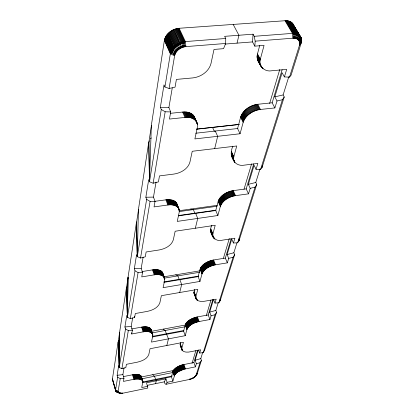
<?xml version="1.0" encoding="UTF-8"?>
<svg xmlns="http://www.w3.org/2000/svg" width="414" height="414" viewBox="0 0 414 414"><rect width="100%" height="100%" fill="white"/><g stroke="black" fill="none" stroke-linecap="round" stroke-linejoin="round"><path stroke-width="0.62" d="M284.397 76.906L286.7 69.397L271.625 70.768C265.001 72.196 257.751 66.08 260.323 59.171L264.065 45.411L254.827 46.156L255.184 41.162L292.889 38.202C297.04 37.343 301.159 41.457 299.384 45.571L289.484 77.175L284.397 76.906L282.094 72.766L274.803 96.855L277.007 100.985L274.875 107.93L260.437 109.456C253.089 110.403 245.554 115.061 243.168 122.353L240.068 133.753L194.885 138.918L197.349 127.393C199.124 120.386 190.906 116.168 184.944 117.431L169.455 119.066L170.708 111.925L168.881 107.578L172.276 87.866M118.673 340.624L118.099 342.042L112.442 378.919L112.81 380.342M218.292 302.562L215.829 310.448L216.543 312.28L204.464 350.694L203.202 352.676L199.651 353.054L200.661 349.768L190.383 351.781C187.49 352.49 181.203 352.593 181.834 348.184L183.428 342.321L150.044 348.723L148.792 354.591C147.037 359.223 141.645 361.137 137.205 362.203L126.41 364.315L125.835 367.606L121.902 368.708L119.232 367.451L119.527 332.82L126.311 288.517L126.963 286.824M165.952 378.826L164.311 381.843L164.881 383.587L166.024 384.285L167.101 382.329L165.952 378.826L146.54 382.795L147.834 388.042L123.574 393.052C120.872 393.631 115.93 393.228 115.573 389.921L117.654 377.133L117.126 375.307L118.694 365.603L119.232 367.451L119.548 332.587M260.882 66.188C258.657 62.607 256.012 58.302 257.482 53.903L259.713 45.524M288.765 76.818L283.109 94.935L284.221 96.99L262.119 167.292L260.629 169.31L256.033 169.326L257.844 163.421L244.343 165.134C239.225 166.459 231.814 162.831 233.838 156.699L236.751 145.982L192.241 151.276L189.928 162.102C187.987 169.057 180.649 173.093 173.901 174.066L159.483 175.898L158.422 181.922L153.144 183.205L149.49 181.772L161.269 109.487L160.373 107.309L164.001 84.823L164.932 87.012L169.098 88.487L175.06 87.147L176.416 79.405L192.65 77.93C200.764 77.102 208.977 71.591 211.021 63.399L214.007 49.437L223.544 48.671L225.677 43.475L225.733 38.486L224.626 36.339L253.057 34.186L254.217 36.308L292.486 33.379C298.028 32.245 303.493 37.772 301.118 43.253L291.058 75.25L289.484 77.175M259.997 168.969L255.78 182.486L256.721 184.473L239.023 240.762L237.61 242.801L233.429 242.992L234.888 238.231L222.66 240.125C214.152 242.914 207.931 232.347 211.823 225.216M163.028 274.632C162.852 269.623 156.28 269.152 152.518 269.876L141.94 271.594M213.096 237.175L212.786 234.257L215.213 225.273L175.153 231.235L173.306 239.872C171.443 245.875 164.855 248.933 159.095 249.973L146.126 251.981L145.283 256.809L140.543 258.031L137.288 256.649L136.599 254.615L134.322 268.753L134.99 270.766L127.403 317.31L130.338 318.63L134.633 317.471L135.326 313.522L147.105 311.431C152.124 310.36 158.07 307.975 159.871 302.727L161.382 295.679L197.799 289.396L195.889 296.424C194.859 301.345 201.634 302.044 205.018 301.154L216.191 299.172L214.985 303.095L218.825 302.784L220.16 300.766L234.645 254.688L233.838 252.773L236.865 243.075M118.099 342.042L119.232 367.451L125.514 328.897L124.924 326.977L126.798 315.37L127.403 317.31L128.029 277.406L136.284 223.529L136.848 221.816M126.311 288.517L127.403 317.31L128.061 277.126M233.429 242.992L231.768 239.111L227.1 254.538L228.704 258.383L227.333 262.859L215.528 264.794C210.146 265.86 204.066 268.588 201.97 274.037L199.962 281.422L163.09 287.673L164.679 280.257C165.445 274.824 158.112 273.954 154.241 274.855L141.754 276.899L142.551 272.376L141.19 268.355L143.13 257.115M166.024 384.285L189.524 379.436L192.303 378.536L191.682 378.282M119.496 393.057L118.456 392.472L118.078 391.458L120.215 378.727L117.654 377.133M149.309 140.832L148.642 142.965L138.431 209.541L137.288 256.649L146.628 199.346L145.857 197.24L148.698 179.645L149.49 181.772L151.343 125.375L164.374 40.448C165.641 33.586 172.441 28.804 179.143 28.276L285.013 20.731C288.418 20.384 292.413 21.838 293.64 25.29M294.608 38.217L294.778 33.41L287.28 20.778M234.117 161.305C230.634 156.828 230.474 151.172 232.885 146.189M292.17 22.987L299.695 35.583L299.643 36.96L300.554 38.388L301.118 40.955L300.937 42.854L299.586 44.79M181.917 349.954L180.199 344.971L180.571 342.481M194.57 376.745L195.041 376.393L194.642 377.144L192.303 378.536M122.704 393.202L120.577 393.264L116.557 391.851M173.404 29.761L179.562 43.097L179.474 44.536C175.909 46.327 172.778 49.37 171.634 53.277L170.34 53.815L164.932 87.012M194.751 294.877L193.964 292.657L194.735 289.334M254.827 46.156L252.524 41.912L253.057 34.186M147.643 386.334L141.743 387.551L142.871 381.429L141.986 380.047L139.673 379.1L134.855 379.12L123.413 381.408L123.962 378.287L122.886 374.639L124.081 367.699M131.367 332.784L131.735 333.979L143.12 331.873C146.406 331.159 153.149 331.122 152.776 335.94L151.462 342.083L185.229 335.687L186.895 329.554C188.882 324.757 194.394 322.584 199.134 321.512L209.945 319.515L211.083 315.804L209.681 312.13L213.536 299.379L214.985 303.095M295.41 38.347L295.844 33.581L288.335 20.954M138.431 209.541L138.478 211.228M151.343 125.375L151.296 127.103M262.352 165.372L262.119 167.292L262.362 165.367M174.656 29.254L180.83 42.58L180.649 44.003L179.474 44.536L178.331 43.708L172.193 30.367M296.16 38.549L296.843 33.855L289.334 21.238M119.522 333.053L118.295 341.343L119.232 367.451M128.019 277.685L126.539 287.678L127.403 317.31M138.379 210.571L136.548 222.509L137.288 256.649L136.284 223.529M151.265 126.679L148.962 141.686L149.49 181.772L148.642 142.965M141.474 377.915C141.526 373.635 135.388 374.209 132.506 374.779L123.31 376.621M121.902 368.708L128.314 330.626L125.514 328.897M130.338 318.63L138.079 272.645L134.99 270.766M140.543 258.031L150.08 201.406L146.628 199.346M153.144 183.205L165.176 111.764L161.269 109.487M169.098 88.487L174.61 55.755C175.665 50.58 180.835 47.046 185.902 46.601L225.677 43.475M192.826 378.287L192.924 377.723M131.735 333.979L132.392 330.253L131.191 326.418L132.666 317.864M256.033 169.326L254.103 165.289L248.343 184.333L250.201 188.334L248.509 193.845L235.519 195.641C229.299 196.671 222.551 200.185 220.331 206.441L217.867 215.513L177.254 221.402L179.205 212.268C180.447 206.12 172.586 203.905 167.867 204.997L154.039 206.912L155.022 201.302L153.465 197.1L156.052 182.067M179.143 28.276L185.379 41.576L185.902 46.601L184.716 45.468C179.893 46.29 175.215 49.582 173.74 54.384L174.61 55.755L170.34 53.815C171.712 46.896 178.615 42.156 185.379 41.576L225.733 38.486M175.929 28.84L182.124 42.161L181.849 43.563L180.649 44.003L179.562 43.097M296.854 38.828L297.769 34.233L290.25 21.621M292.486 23.324L301.154 37.871L300.854 39.195L301.413 38.761L300.761 37.664M155.607 383.633L156.28 380.802L154.443 376.254L152.761 374.675M237.041 43.128L238.925 35.257L233.17 24.426M166.842 345.504L168.451 338.864L165.129 330.491L163.219 329.13M179.717 292.517L181.658 284.527L179.878 279.688L179.148 279.336L177.88 275.884L175.681 274.849M195.341 228.228L197.721 218.437L195.677 213.376L194.818 213.194L193.364 209.593L190.782 209.07M214.69 148.605L217.676 136.309L215.28 131.067L214.25 131.145L212.553 127.419L209.463 127.693M297.485 39.18L298.613 34.704L291.089 22.102M177.218 28.535L183.428 41.845L183.071 43.222L181.849 43.563L180.83 42.58M167.101 382.329L172.881 381.139L171.432 376.776L173.124 370.809L175.893 367.88L178.724 366.219L182 364.962L193.871 362.488L197.566 350.228M185.229 335.687L183.604 331.112L185.244 324.954C187.2 320.151 192.696 317.962 197.426 316.912L208.206 314.94L212.868 299.467M199.962 281.422L198.125 276.63L200.097 269.214C202.156 263.77 208.216 261.027 213.588 259.982L225.351 258.072L231.121 238.925M217.867 215.513L215.746 210.509L218.168 201.416C220.346 195.16 227.069 191.635 233.273 190.621L246.211 188.862L253.751 163.861M282.125 69.728L272.158 102.791L257.782 104.276C250.46 105.197 242.961 109.876 240.622 117.152L237.584 128.568L240.068 133.753M172.881 381.139L174.594 375.203L176.09 373.335L178.129 371.777L183.997 369.216L195.418 366.856L196.376 363.735L195.129 360.227L198.192 350.104M301.413 38.761L301.04 40.054L301.558 39.697L301.118 40.955L301.578 40.681L299.7 44.019M193.328 378.018L194.445 377.294M192.013 363.456L195.848 350.617M206.317 315.54L210.902 300.181M223.42 258.248L229.278 238.635M244.012 189.265L251.593 163.882M269.623 103.479L279.766 69.5M298.049 39.599L299.358 35.268L291.834 22.672M194.642 377.144L195.718 376.047L197.4 373.169L201.421 360.371L200.79 358.627L202.684 352.568M201.421 360.371L200.065 362.69L195.827 375.891M203.202 352.676L215.094 314.707L216.543 312.28M218.825 302.784L233.092 257.229L234.645 254.688M237.61 242.801L255.05 187.128L256.721 184.473M260.629 169.31L282.42 99.727L284.221 96.99M293.335 38.176L293.738 36.965C298.22 36.458 301.997 41.638 299.384 45.571L301.118 43.253L300.937 42.854L301.48 41.695L301.081 41.892L301.542 41.183M298.535 40.086L300.01 35.92M118.073 391.603L115.573 389.921L118.093 391.313L117.441 391.277L118.259 392.534L119.693 393.114L119.615 392.736L120.019 392.917M189.803 379.374L190.647 379.152M189.726 378.913L189.524 379.436L190.512 378.939M193.799 377.739L194.404 377.097L194.238 377.444M298.944 40.624L300.548 36.644M286.731 20.726L294.219 33.358L293.681 34.548L292.486 33.379L285.013 20.731M299.27 41.224L300.983 37.446L292.77 23.681M299.513 41.866L301.299 38.305L299.995 36.121M287.818 20.85L295.317 33.482L294.732 34.61L293.681 34.548L285.593 20.7M299.493 45.178L300.036 44.143L299.653 44.401L300.191 42.497L299.705 42.906L300.124 41.721L299.601 42.202L299.959 40.976L299.405 41.54L299.7 40.277L299.12 40.919L299.348 39.63L298.753 40.349L298.903 39.04L298.303 39.832L298.375 38.518L297.775 39.382L297.769 38.062L297.18 38.999L297.086 37.679L296.517 38.683L296.331 37.379L295.793 38.44L295.518 37.156L295.016 38.274L294.649 37.017L294.194 38.186L293.738 36.965L292.889 38.202L292.486 33.379M299.664 42.554L301.501 39.221M197.328 373.366L195.599 376.207M195.01 376.833L197.24 373.568M195.693 375.633L196.867 374.189L195.33 376.517M196.867 374.189L196.712 374.458L197.4 373.169L195.718 376.047L195.879 375.752L194.844 376.766M288.843 21.083L296.352 33.705L295.736 34.771L294.732 34.61L294.219 33.358M196.345 374.815L196.091 375.239L196.712 374.396M299.726 43.273L301.583 40.184M195.998 375.586L196.308 375.079L196.065 375.436M289.8 21.419L297.319 34.031L296.672 35.03L295.736 34.771L295.317 33.482M301.387 42.207L300.937 42.854L301.268 42.73M290.68 21.849L298.204 34.46L297.542 35.381L296.672 35.03L296.352 33.705M192.034 378.65L193.928 377.413M117.99 392.389L118.466 392.586L117.203 392.161L119.615 392.736M193.416 377.718L192.872 378.003M185.379 41.576L184.292 42.978L183.071 43.222L182.124 42.161M291.477 22.377L298.996 34.978L298.328 35.827L297.542 35.381L297.319 34.031M150.629 138.737L151.322 137.94M299.695 35.583L299.032 36.354L299.643 36.96L300.295 36.272L300.15 37.638L300.781 37.037L300.554 38.388L301.154 37.871M192.308 378.272L191.035 378.52M196.376 363.735L200.065 362.69M195.129 360.227L200.79 358.627M209.681 312.13L215.829 310.448M211.083 315.804L215.094 314.707M227.1 254.538L233.838 252.773M228.704 258.383L233.092 257.229M250.201 188.334L255.05 187.128M248.343 184.333L255.78 182.486M277.007 100.985L282.42 99.727M274.803 96.855L283.109 94.935M142.887 382.603L171.432 376.776M147.467 385.305L164.311 381.843M141.893 378.8L172.534 372.59M142.866 381.962L172.322 375.959M141.536 376.942L173.616 370.468M152.29 336.401L183.847 330.491M152.456 336.949L183.604 331.112M151.276 331.34L185.41 325.016M151.834 332.965L184.572 326.879M131.512 328.975L141.598 327.127C144.812 326.615 150.059 326.232 151.281 330.108M163.892 278.208L199.574 272.283M163.846 281.898L198.648 276.071M163.928 282.358L198.125 276.63M163.69 276.831L199.739 270.87M178.393 215.539L215.901 210.183M178.475 215.839L215.746 210.509M178.739 210.767L217.324 205.323M179.303 211.58L216.936 206.26M154.613 201.339L167.178 199.672L172.441 200.19L174.703 201.23L176.317 202.725L179.091 209.334M120.215 378.727L123.962 378.287M117.126 375.307L122.886 374.639M195.724 133.225L237.967 128.485M196.681 129.106L238.997 124.423M196.629 129.178L239.395 124.448M170.413 113.317L182.621 112.054C187.532 111.366 194.021 113.312 195.072 118.823M128.314 330.626L132.392 330.253M124.924 326.977L131.191 326.418M225.123 44.065L252.524 41.912M138.079 272.645L142.551 272.376M134.322 268.753L141.19 268.355M150.08 201.406L155.022 201.302M145.857 197.24L153.465 197.1M165.176 111.764L170.708 111.925M160.373 107.309L168.881 107.578M164.762 38.802L170.749 52.174L171.976 52.252L165.176 37.71M117.695 392.306L118.456 392.472L115.729 391.007L112.437 379.498M171.173 51.082L172.436 51.232L165.709 36.634M118.28 392.446L118.58 392.493M171.722 50.006L173 50.234L166.356 35.583M112.422 379.115L115.822 391.168L118.466 392.586M172.384 48.95L173.673 49.261L167.106 34.569M112.442 378.919L116.065 391.463L118.363 392.363M118.078 391.458L117.441 391.277L118.156 392.001L117.586 391.846L118.207 392.125M120.821 393.284L120.417 393.103L121.866 393.284M173.15 47.931L174.444 48.324L167.96 33.596M118.942 392.777L120.117 393.207L119.9 393.052M174.02 46.958L175.303 47.439L174.982 46.042L168.907 32.685M116.976 392.068L117.514 392.281L116.065 391.463M118.595 392.71L119.139 392.922M117.452 392.249L117.964 392.451M118.828 392.762L117.98 392.332M119.423 392.969L119.9 393.165M118.57 392.575L116.21 391.603L115.17 387.949M119.02 392.679L120.345 393.238M115.93 391.318L116.541 391.582L115.822 391.168M174.982 46.042L176.25 46.611L176.033 45.188L169.931 31.837M118.114 391.872L115.599 390.666M120.971 393.119L121.328 393.3M115.547 390.304L116.179 390.63L116.35 391.287L115.651 390.842L116.225 390.966L115.547 390.112M174.791 54.938L170.584 52.723L164.601 39.351M176.033 45.188L177.264 45.84L177.151 44.407L171.034 31.06M175.07 54.12L170.946 51.626L164.953 38.259M177.151 44.407L178.346 45.147L178.331 43.708M175.438 53.308L171.432 50.539L165.429 37.172M122.151 393.052L122.42 393.238M175.893 52.511L172.038 49.473L166.019 36.106M176.436 51.734L172.752 48.438L166.718 35.071M174.687 55.347L173.74 54.384L174.92 54.529L174.04 53.494L175.241 53.711L174.439 52.614L175.655 52.904L174.931 51.75L176.157 52.117L175.515 50.912L176.737 51.357L176.183 50.099L177.389 50.627L176.928 49.333L178.113 49.944L177.746 48.614L178.895 49.302L178.631 47.952L179.738 48.723L179.562 47.351L180.623 48.2L180.545 46.818L181.544 47.739L181.56 46.363L182.491 47.351L182.6 45.98L183.464 47.041L183.656 45.685L184.442 46.803L184.716 45.468L185.415 46.647M177.052 50.989L173.575 47.439L167.52 34.077M259.387 62.721L258.062 60.93M177.741 50.28L174.491 46.492L168.42 33.136M170.749 52.174L171.634 53.277L170.444 53.271L164.472 39.899M211.657 233.149L210.923 231.907M180.747 346.083L180.261 345.214M183.428 41.845L184.292 42.978L184.732 41.638L178.506 28.333M178.496 49.618L175.5 45.607L169.409 32.251M232.456 157.304L231.747 156.176M179.309 49.007L176.581 44.79L170.475 31.438M299.457 35.48L300.109 36.572M286.167 20.7L293.65 33.337L293.769 38.171M180.173 48.454L177.735 44.044L171.608 30.703M257.482 53.903L260.323 59.171M257.327 54.55L260.168 59.813M257.208 55.186L260.049 60.449M257.13 55.818L259.966 61.081M257.089 56.439L259.92 61.702M257.078 57.049L259.914 62.312M257.115 57.649L259.94 62.912M262.486 67.668L263.05 68.719M257.182 58.234L260.008 63.497M262.046 67.311L262.611 68.357M257.285 58.809L260.111 64.072M261.074 65.873L262.202 67.974M257.425 59.368L261.824 67.56M257.601 59.906L261.477 67.125M272.158 102.791L274.875 107.93M257.782 104.276L260.437 109.456M257.089 104.364L259.744 109.544M256.39 104.473L259.04 109.658M255.686 104.613L258.331 109.798M254.977 104.783L257.622 109.969M254.268 104.975L256.908 110.165M253.565 105.197L256.199 110.388M252.856 105.441L255.49 110.631M252.157 105.715L254.786 110.905M251.458 106.01L254.082 111.2M250.77 106.326L253.394 111.521M250.092 106.667L252.711 111.863M249.425 107.029L252.038 112.225M248.773 107.412L251.381 112.613M248.131 107.816L250.734 113.017M247.505 108.24L250.108 113.441M246.899 108.68L249.497 113.881M246.314 109.141L248.907 114.342M245.745 109.612L248.333 114.813M245.202 110.098L247.784 115.304M244.679 110.6L247.261 115.806M244.182 111.112L246.76 116.318M243.711 111.635L246.283 116.841M243.266 112.168L245.838 117.374M119.806 334.108L119.537 333.275M242.847 112.712L245.414 117.912M242.459 113.255L245.026 118.461M242.102 113.809L244.664 119.009M241.776 114.362L244.332 119.568M241.481 114.921L244.032 120.122M241.217 115.48L243.768 120.681M240.984 116.039L243.535 121.24M240.788 116.598L243.334 121.799M240.622 117.152L243.168 122.353M177.86 28.421L184.08 41.731L184.929 46.715M181.078 47.962L172.793 30.051M176.571 28.675L182.776 41.99L183.951 46.911M175.288 29.032L181.472 42.357L182.978 47.186M231.457 151.555L233.838 156.699M231.338 152.057L233.719 157.201M231.25 152.554L233.631 157.693M174.025 29.497L182.015 47.538M231.198 153.045L233.574 158.184M231.178 153.527L233.553 158.66M231.193 153.998L233.568 159.131M233.015 158.215L234.857 162.2M231.24 154.458L233.61 159.592M231.317 154.908L234.826 162.428M231.431 155.343L234.557 162.071M246.211 188.862L248.509 193.845M233.273 190.621L235.519 195.641M232.647 190.719L234.898 195.739M232.021 190.838L234.267 195.858M164.374 40.448L170.34 53.815M231.39 190.973L233.631 195.998M230.758 191.133L232.994 196.158M230.122 191.315L232.357 196.339M229.491 191.516L231.726 196.546M228.864 191.739L231.095 196.769M228.238 191.982L230.463 197.007M194.156 116.396L197.167 123.139M193.871 115.956L197.312 123.636M227.617 192.241L229.842 197.271M195.304 119.351L197.426 124.148M193.55 115.537L195.91 120.872M195.149 119.341L195.853 120.94M196.795 123.072L197.499 124.666M193.198 115.133L195.558 120.474M192.821 114.75L195.175 120.096M227.007 192.515L229.232 197.55M192.406 114.393L194.761 119.734M191.961 114.052L194.321 119.398M226.406 192.81L228.626 197.845M191.491 113.736L193.845 119.082M190.994 113.441L193.348 118.792M225.816 193.126L228.031 198.156M190.466 113.177L192.821 118.528M189.917 112.934L192.267 118.285M225.237 193.452L227.446 198.487M189.343 112.717L191.692 118.073M224.673 193.793L226.877 198.829M188.743 112.525L191.092 117.881M224.119 194.15L226.323 199.186M188.127 112.36L190.476 117.721M223.586 194.523L225.79 199.558M187.49 112.225L189.835 117.586M223.068 194.901L225.268 199.936M186.833 112.111L189.177 117.478M222.572 195.299L224.766 200.335M186.165 112.034L188.505 117.4M222.095 195.703L224.29 200.738M185.477 111.982L187.816 117.348M221.64 196.117L223.829 201.152M184.779 111.956L187.112 117.328M221.205 196.536L223.389 201.571M184.07 111.961L186.398 117.333M220.791 196.966L222.98 202.001M220.408 197.4L222.592 202.436M183.35 111.992L185.679 117.369M220.046 197.84L222.225 202.876M182.621 112.054L184.944 117.431M219.715 198.285L221.888 203.321M219.404 198.73L221.583 203.766M219.125 199.181L221.299 204.216M218.877 199.631L221.045 204.661M218.654 200.081L220.822 205.111M218.463 200.526L220.626 205.556M218.302 200.971L220.46 206.001M218.168 201.416L220.331 206.441M225.351 258.072L227.333 262.859M210.84 228.906L212.884 233.858M214.4 237.983L214.85 239.08M210.747 229.309L212.786 234.257M214.069 237.76L214.519 238.857M210.685 229.703L212.724 234.655M210.648 230.096L212.687 235.043M212.812 235.618L213.94 238.355M210.648 230.479L212.682 235.421M210.669 230.852L213.686 238.081M210.726 231.214L213.464 237.796M210.809 231.566L212.843 236.508M213.588 259.982L215.528 264.794M213.019 260.08L214.959 264.898M212.449 260.199L214.39 265.017M211.88 260.334L213.815 265.151M211.306 260.484L213.241 265.307M210.731 260.654L212.667 265.477M210.162 260.841L212.092 265.664M209.593 261.043L211.523 265.866M209.029 261.26L210.954 266.083M208.475 261.493L210.395 266.316M207.926 261.736L209.846 266.564M207.383 261.995L209.303 266.823M206.85 262.269L208.77 267.097M206.332 262.554L208.247 267.382M205.825 262.849L207.735 267.677M205.334 263.154L207.243 267.987M204.858 263.475L206.762 268.303M204.397 263.801L206.301 268.629M203.952 264.137L205.851 268.965M203.528 264.479L205.427 269.307M203.124 264.825L205.018 269.659M202.741 265.183L204.635 270.011M202.379 265.54L204.268 270.373M202.037 265.907L203.926 270.735M201.721 266.274L203.605 271.103M176.555 203.072L179.2 209.727M201.427 266.642L203.31 271.47M176.317 202.725L179.283 210.136M177.327 205.406L179.329 210.545M176.053 202.394L178.067 207.549M201.157 267.014L203.041 271.843M175.759 202.079L177.772 207.233M175.432 201.778L177.446 206.938M200.914 267.387L202.798 272.21M175.081 201.494L177.094 206.653M200.697 267.754L202.575 272.583M174.703 201.23L176.716 206.395M200.505 268.127L202.384 272.95M174.299 200.981L176.307 206.146M200.345 268.495L202.218 273.318M173.87 200.754L175.878 205.924M200.205 268.857L202.079 273.68M173.414 200.547L175.422 205.717M200.097 269.214L201.97 274.037M172.938 200.355L174.946 205.53M172.441 200.19L174.444 205.365M171.919 200.045L173.927 205.22M171.38 199.921L173.383 205.096M170.822 199.817L172.824 204.997M170.252 199.734L172.25 204.92M169.662 199.677L171.655 204.863M169.057 199.641L171.049 204.826M168.441 199.631L170.433 204.816M167.815 199.641L169.802 204.826M167.178 199.672L169.166 204.863M166.531 199.724L168.519 204.92M165.885 199.802L167.867 204.997M191.206 378.97L191.76 378.763M208.206 314.94L209.945 319.515M197.08 299.239L197.519 300.414M194.109 291.689L195.889 296.424M194.037 292.015L195.812 296.755M196.531 298.856L196.976 300.031M193.985 292.341L195.765 297.076M195.853 297.459L196.738 299.819M193.964 292.657L196.526 299.596M193.969 292.967L196.334 299.358M194.006 293.267L196.174 299.11M176.938 203.807L177.275 204.992M197.426 316.912L199.134 321.512M196.909 317.01L198.611 321.616M196.386 317.129L198.089 321.735M195.863 317.259L197.566 321.864M195.341 317.403L197.038 322.014M194.818 317.564L196.515 322.175M194.295 317.735L195.993 322.346M193.778 317.921L195.475 322.532M193.266 318.118L194.958 322.729M192.758 318.325L194.451 322.941M192.262 318.547L193.949 323.158M191.77 318.78L193.457 323.391M191.289 319.023L192.971 323.634M190.818 319.272L192.5 323.888M190.357 319.53L192.039 324.146M189.912 319.799L191.589 324.416M189.483 320.079L191.159 324.69M189.069 320.358L190.74 324.974M188.665 320.648L190.337 325.264M188.287 320.943L189.954 325.559M198.585 350.099L199.651 353.054M187.92 321.248L189.586 325.859M187.578 321.549L189.239 326.165M187.252 321.859L188.913 326.47M186.947 322.17L188.608 326.781M186.662 322.48L188.323 327.091M186.403 322.796L188.065 327.407M186.165 323.106L187.821 327.717M185.953 323.422L187.609 328.028M185.762 323.732L187.413 328.343M185.596 324.043L187.247 328.649M185.451 324.348L187.102 328.954M185.337 324.654L186.983 329.259M185.244 324.954L186.895 329.554M162.764 272.981L164.617 278.218M162.459 272.381L164.751 278.87M162.262 272.101L164.777 279.207M162.04 271.832L164.772 279.553M161.791 271.574L163.54 276.511M193.871 362.488L195.418 366.856M161.517 271.336L163.266 276.273M161.217 271.103L162.966 276.045M160.896 270.891L162.64 275.833M160.544 270.689L162.293 275.636M160.171 270.508L161.921 275.455M159.778 270.342L161.522 275.289M159.364 270.192L161.108 275.144M158.924 270.057L160.668 275.01M158.469 269.944L160.213 274.896M157.998 269.845L159.737 274.803M157.506 269.768L159.245 274.725M156.999 269.705L158.738 274.663M156.476 269.659L158.21 274.622M155.938 269.633L157.677 274.601M155.39 269.628L157.123 274.596M154.831 269.643L156.564 274.611M180.261 343.661L181.834 348.184M180.199 343.936L181.772 348.453M154.267 269.674L155.995 274.642M180.162 344.205L182.496 350.782M180.147 344.469L182.315 350.591M180.162 344.722L182.16 350.389M153.687 269.721L155.416 274.694M153.108 269.793L154.831 274.761M152.518 269.876L154.241 274.855M183.925 364.48L185.441 368.874M183.443 364.584L184.96 368.977M182.962 364.698L184.478 369.091M182.481 364.822L183.997 369.216M182 364.962L183.511 369.355M181.518 365.112L183.029 369.505M181.042 365.267L182.553 369.666M180.566 365.438L182.072 369.837M180.095 365.619L181.601 370.023M179.635 365.81L181.135 370.209M179.174 366.012L180.675 370.411M178.724 366.219L180.225 370.618M178.284 366.437L179.785 370.84M177.854 366.664L179.35 371.063M177.435 366.892L178.931 371.296M177.026 367.13L178.522 371.534M176.638 367.378L178.129 371.777M176.255 367.627L177.746 372.026M175.893 367.88L177.383 372.284M175.546 368.139L177.032 372.538M175.215 368.403L176.7 372.802M174.905 368.667L176.385 373.066M174.61 368.931L176.09 373.335M174.335 369.2L175.815 373.599M174.077 369.474L175.557 373.868M173.844 369.743L175.324 374.137M173.632 370.012L175.106 374.406M173.44 370.276L174.915 374.675M173.269 370.546L174.744 374.939M173.124 370.809L174.594 375.203M173 371.068L174.47 375.462M172.897 371.327L174.366 375.715M172.819 371.581L174.289 375.969M151.038 329.321L152.818 334.802M150.743 328.84L152.849 335.076M150.561 328.618L152.849 335.356M151.286 330.957L152.248 333.886M150.354 328.405L151.897 333.11M150.122 328.204L151.664 332.913M149.863 328.012L151.41 332.721M149.583 327.836L151.131 332.546M149.283 327.671L150.825 332.385M148.962 327.521L150.505 332.235M148.616 327.381L150.158 332.1M148.253 327.262L149.796 331.981M147.87 327.153L149.407 331.873M147.467 327.06L149.009 331.78M147.048 326.977L148.585 331.702M146.613 326.915L148.15 331.64M146.158 326.863L147.694 331.593M145.692 326.832L147.229 331.562M145.216 326.817L146.747 331.547M144.724 326.812L146.256 331.547M144.222 326.827L145.754 331.562M143.71 326.858L145.242 331.593M143.192 326.9L144.719 331.64M142.664 326.962L144.191 331.702M142.131 327.039L143.658 331.78M141.598 327.127L143.12 331.873M134.281 316.358L134.633 317.471M141.355 376.517L142.871 381.429M141.127 376.109L142.908 381.894M140.977 375.917L142.892 382.132M140.807 375.736L142.333 380.704M140.61 375.565L141.986 380.047M140.393 375.405L141.769 379.892M140.149 375.255L141.531 379.741M139.891 375.115L141.272 379.607M139.611 374.991L140.988 379.478M139.311 374.872L140.688 379.364M138.99 374.768L140.367 379.265M138.649 374.68L140.03 379.172M138.297 374.603L139.673 379.1M137.924 374.535L139.295 379.033M137.531 374.484L138.907 378.981M137.132 374.442L138.504 378.945M136.713 374.416L138.085 378.919M136.284 374.406L137.655 378.908M135.839 374.406L137.21 378.908M135.388 374.416L136.76 378.924M134.923 374.447L136.294 378.955M134.452 374.489L135.823 378.996M133.976 374.541L135.342 379.053M133.489 374.608L134.855 379.12M133.003 374.686L134.364 379.203M132.506 374.779L133.872 379.296M293.785 25.73L293.904 26.18M128.128 278.487L128.029 277.96M254.217 36.308L255.184 41.162M298.204 34.46L298.328 35.827L299.032 36.354L298.996 34.978M204.48 349.421L204.464 350.694L204.485 349.421M220.186 299.493L220.16 300.766L220.196 299.482M239.23 238.852L239.023 240.762L239.24 238.852"/></g></svg>
